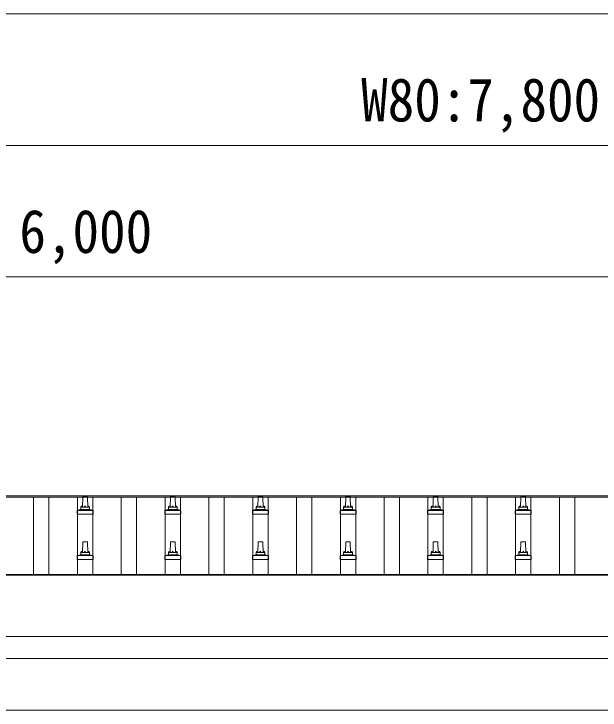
# Model space of a CAD drawing. Units: millimetres at full size, sheet at 1:50; details may follow other scales. Extents: x -14053 to 14053, y -9700 to 9700.
# Drawn here: x -9722 to -8384, y 3124 to 4712 of the extents above; entities that cross this region are included whole.
import ezdxf
from ezdxf.enums import TextEntityAlignment as Align

# ---------------------------------------------------------------- set-up
doc = ezdxf.new("R2010")
doc.units = ezdxf.units.MM
doc.header["$LTSCALE"] = 50
for name, color, linetype, lineweight in [('0-4_設備', 4, 'Continuous', 9), ('0-5_仕上げ', 5, 'Continuous', 5), ('0-8_外構', 6, 'Continuous', 9)]:
    doc.layers.add(name, color=color, linetype=linetype, lineweight=lineweight)
doc.styles.add('ＭＳ ゴシック', font='')
doc.styles.get('ＭＳ ゴシック').set_extended_font_data('MS Gothic')

msp = doc.modelspace()

# ---------------------------------------------------------------- linework, layer by layer
at = {"layer": '0-4_設備'}
for p, q in [((-12582.22, 3612.91), (-4781.72, 3612.91)), ((-12582.22, 3609.32), (-4759.22, 3609.32)), ((-6581.72, 3433.3), (-12580.22, 3433.3)), ((-12580.22, 3431.41), (3061.78, 3431.41)), ((-12580.22, 3291.52), (-6581.72, 3291.52)), ((-6581.72, 3241.7), (-12580.22, 3241.7)), ((-6574.22, 3123.8), (-12462.46, 3123.8))]:
    msp.add_line(p, q, dxfattribs=at)
at = {"layer": '0-5_仕上げ', "color": 4, "lineweight": 9}
for p, q in [((-9676.72, 3433.3), (-9676.72, 3609.32)), ((-9641.72, 3433.3), (-9641.72, 3609.32)), ((-9576.72, 3433.3), (-9576.72, 3609.32)), ((-9541.72, 3433.3), (-9541.72, 3609.32)), ((-9476.72, 3433.3), (-9476.72, 3609.32)), ((-9441.72, 3433.3), (-9441.72, 3609.32)), ((-9376.72, 3433.3), (-9376.72, 3609.32)), ((-9341.72, 3433.3), (-9341.72, 3609.32)), ((-9276.72, 3433.3), (-9276.72, 3609.32)), ((-9241.72, 3433.3), (-9241.72, 3609.32)), ((-9176.72, 3433.3), (-9176.72, 3609.32)), ((-9141.72, 3433.3), (-9141.72, 3609.32)), ((-9076.72, 3433.3), (-9076.72, 3609.32)), ((-9041.72, 3433.3), (-9041.72, 3609.32)), ((-8976.72, 3433.3), (-8976.72, 3609.32)), ((-8941.72, 3433.3), (-8941.72, 3609.32)), ((-8876.72, 3433.3), (-8876.72, 3609.32)), ((-8841.72, 3433.3), (-8841.72, 3609.32)), ((-8776.72, 3433.3), (-8776.72, 3609.32)), ((-8741.72, 3433.3), (-8741.72, 3609.32)), ((-8676.72, 3433.3), (-8676.72, 3609.32)), ((-8641.72, 3433.3), (-8641.72, 3609.32)), ((-8576.72, 3433.3), (-8576.72, 3609.32)), ((-8541.72, 3433.3), (-8541.72, 3609.32)), ((-8476.72, 3433.3), (-8476.72, 3609.32)), ((-8441.72, 3433.3), (-8441.72, 3609.32))]:
    msp.add_line(p, q, dxfattribs=at)
at = {"layer": '0-5_仕上げ'}
for p, q in [((-9565.22, 3586.39), (-9564.49, 3609.92)), ((-9563.49, 3610.89), (-9554.94, 3610.89)), ((-9553.94, 3609.92), (-9553.22, 3586.39)), ((-9365.22, 3586.39), (-9364.49, 3609.92)), ((-9363.49, 3610.89), (-9354.94, 3610.89)), ((-9353.94, 3609.92), (-9353.22, 3586.39)), ((-9165.22, 3586.39), (-9164.49, 3609.92)), ((-9163.49, 3610.89), (-9154.94, 3610.89)), ((-9153.94, 3609.92), (-9153.22, 3586.39)), ((-8965.22, 3586.39), (-8964.49, 3609.92)), ((-8963.49, 3610.89), (-8954.94, 3610.89)), ((-8953.94, 3609.92), (-8953.22, 3586.39)), ((-8765.22, 3586.39), (-8764.49, 3609.92)), ((-8763.49, 3610.89), (-8754.94, 3610.89)), ((-8753.94, 3609.92), (-8753.22, 3586.39)), ((-8565.22, 3586.39), (-8564.49, 3609.92)), ((-8563.49, 3610.89), (-8554.94, 3610.89)), ((-8553.94, 3609.92), (-8553.22, 3586.39)), ((-9577.47, 3570.89), (-9577.47, 3578.61)), ((-9577.09, 3579.39), (-9541.35, 3579.39)), ((-9576.7, 3579.58), (-9569.98, 3581.21)), ((-9569.6, 3581.39), (-9548.84, 3581.39)), ((-9569.22, 3582.18), (-9569.22, 3586.39)), ((-9568.22, 3586.39), (-9550.22, 3586.39)), ((-9549.22, 3582.18), (-9549.22, 3586.39)), ((-9541.73, 3579.58), (-9548.45, 3581.21)), ((-9540.97, 3570.89), (-9540.97, 3578.61)), ((-9377.47, 3570.89), (-9377.47, 3578.61)), ((-9377.09, 3579.39), (-9341.35, 3579.39)), ((-9376.7, 3579.58), (-9369.98, 3581.21)), ((-9369.6, 3581.39), (-9348.84, 3581.39)), ((-9369.22, 3582.18), (-9369.22, 3586.39)), ((-9368.22, 3586.39), (-9350.22, 3586.39)), ((-9349.22, 3582.18), (-9349.22, 3586.39)), ((-9341.73, 3579.58), (-9348.45, 3581.21)), ((-9340.97, 3570.89), (-9340.97, 3578.61)), ((-9177.47, 3570.89), (-9177.47, 3578.61)), ((-9177.09, 3579.39), (-9141.35, 3579.39)), ((-9176.7, 3579.58), (-9169.98, 3581.21)), ((-9169.6, 3581.39), (-9148.84, 3581.39)), ((-9169.22, 3582.18), (-9169.22, 3586.39)), ((-9168.22, 3586.39), (-9150.22, 3586.39)), ((-9149.22, 3582.18), (-9149.22, 3586.39)), ((-9141.73, 3579.58), (-9148.45, 3581.21)), ((-9140.97, 3570.89), (-9140.97, 3578.61)), ((-8977.47, 3570.89), (-8977.47, 3578.61)), ((-8977.09, 3579.39), (-8941.35, 3579.39)), ((-8976.7, 3579.58), (-8969.98, 3581.21)), ((-8969.6, 3581.39), (-8948.84, 3581.39)), ((-8969.22, 3582.18), (-8969.22, 3586.39)), ((-8968.22, 3586.39), (-8950.22, 3586.39)), ((-8949.22, 3582.18), (-8949.22, 3586.39)), ((-8941.73, 3579.58), (-8948.45, 3581.21)), ((-8940.97, 3570.89), (-8940.97, 3578.61)), ((-8777.47, 3570.89), (-8777.47, 3578.61)), ((-8777.09, 3579.39), (-8741.35, 3579.39)), ((-8776.7, 3579.58), (-8769.98, 3581.21)), ((-8769.6, 3581.39), (-8748.84, 3581.39)), ((-8769.22, 3582.18), (-8769.22, 3586.39)), ((-8768.22, 3586.39), (-8750.22, 3586.39)), ((-8749.22, 3582.18), (-8749.22, 3586.39)), ((-8741.73, 3579.58), (-8748.45, 3581.21)), ((-8740.97, 3570.89), (-8740.97, 3578.61)), ((-8577.47, 3570.89), (-8577.47, 3578.61)), ((-8577.09, 3579.39), (-8541.35, 3579.39)), ((-8576.7, 3579.58), (-8569.98, 3581.21)), ((-8569.6, 3581.39), (-8548.84, 3581.39)), ((-8569.22, 3582.18), (-8569.22, 3586.39)), ((-8568.22, 3586.39), (-8550.22, 3586.39)), ((-8549.22, 3582.18), (-8549.22, 3586.39)), ((-8541.73, 3579.58), (-8548.45, 3581.21)), ((-8540.97, 3570.89), (-8540.97, 3578.61)), ((-9540.97, 3570.89), (-9577.47, 3570.89)), ((-9340.97, 3570.89), (-9377.47, 3570.89)), ((-9140.97, 3570.89), (-9177.47, 3570.89)), ((-8940.97, 3570.89), (-8977.47, 3570.89)), ((-8740.97, 3570.89), (-8777.47, 3570.89)), ((-8540.97, 3570.89), (-8577.47, 3570.89)), ((-9565.22, 3483.06), (-9564.49, 3506.58)), ((-9563.49, 3507.56), (-9554.94, 3507.56)), ((-9553.94, 3506.58), (-9553.22, 3483.06)), ((-9365.22, 3483.06), (-9364.49, 3506.58)), ((-9363.49, 3507.56), (-9354.94, 3507.56)), ((-9353.94, 3506.58), (-9353.22, 3483.06)), ((-9165.22, 3483.06), (-9164.49, 3506.58)), ((-9163.49, 3507.56), (-9154.94, 3507.56)), ((-9153.94, 3506.58), (-9153.22, 3483.06)), ((-8965.22, 3483.06), (-8964.49, 3506.58)), ((-8963.49, 3507.56), (-8954.94, 3507.56)), ((-8953.94, 3506.58), (-8953.22, 3483.06)), ((-8765.22, 3483.06), (-8764.49, 3506.58)), ((-8763.49, 3507.56), (-8754.94, 3507.56)), ((-8753.94, 3506.58), (-8753.22, 3483.06)), ((-8565.22, 3483.06), (-8564.49, 3506.58)), ((-8563.49, 3507.56), (-8554.94, 3507.56)), ((-8553.94, 3506.58), (-8553.22, 3483.06)), ((-9569.6, 3478.06), (-9548.84, 3478.06)), ((-9569.22, 3478.85), (-9569.22, 3483.06)), ((-9568.22, 3483.06), (-9550.22, 3483.06)), ((-9549.22, 3478.85), (-9549.22, 3483.06)), ((-9369.6, 3478.06), (-9348.84, 3478.06)), ((-9369.22, 3478.85), (-9369.22, 3483.06)), ((-9368.22, 3483.06), (-9350.22, 3483.06)), ((-9349.22, 3478.85), (-9349.22, 3483.06)), ((-9169.6, 3478.06), (-9148.84, 3478.06)), ((-9169.22, 3478.85), (-9169.22, 3483.06)), ((-9168.22, 3483.06), (-9150.22, 3483.06)), ((-9149.22, 3478.85), (-9149.22, 3483.06)), ((-8969.6, 3478.06), (-8948.84, 3478.06)), ((-8969.22, 3478.85), (-8969.22, 3483.06)), ((-8968.22, 3483.06), (-8950.22, 3483.06)), ((-8949.22, 3478.85), (-8949.22, 3483.06)), ((-8769.6, 3478.06), (-8748.84, 3478.06)), ((-8769.22, 3478.85), (-8769.22, 3483.06)), ((-8768.22, 3483.06), (-8750.22, 3483.06)), ((-8749.22, 3478.85), (-8749.22, 3483.06)), ((-8569.6, 3478.06), (-8548.84, 3478.06)), ((-8569.22, 3478.85), (-8569.22, 3483.06)), ((-8568.22, 3483.06), (-8550.22, 3483.06)), ((-8549.22, 3478.85), (-8549.22, 3483.06)), ((-9577.47, 3467.56), (-9577.47, 3475.27)), ((-9540.97, 3467.56), (-9577.47, 3467.56)), ((-9577.09, 3476.06), (-9541.35, 3476.06)), ((-9576.7, 3476.25), (-9569.98, 3477.87)), ((-9541.73, 3476.25), (-9548.45, 3477.87)), ((-9540.97, 3467.56), (-9540.97, 3475.27)), ((-9377.47, 3467.56), (-9377.47, 3475.27)), ((-9340.97, 3467.56), (-9377.47, 3467.56)), ((-9377.09, 3476.06), (-9341.35, 3476.06)), ((-9376.7, 3476.25), (-9369.98, 3477.87)), ((-9341.73, 3476.25), (-9348.45, 3477.87)), ((-9340.97, 3467.56), (-9340.97, 3475.27)), ((-9177.47, 3467.56), (-9177.47, 3475.27)), ((-9140.97, 3467.56), (-9177.47, 3467.56)), ((-9177.09, 3476.06), (-9141.35, 3476.06)), ((-9176.7, 3476.25), (-9169.98, 3477.87)), ((-9141.73, 3476.25), (-9148.45, 3477.87)), ((-9140.97, 3467.56), (-9140.97, 3475.27)), ((-8977.47, 3467.56), (-8977.47, 3475.27)), ((-8940.97, 3467.56), (-8977.47, 3467.56)), ((-8977.09, 3476.06), (-8941.35, 3476.06)), ((-8976.7, 3476.25), (-8969.98, 3477.87)), ((-8941.73, 3476.25), (-8948.45, 3477.87)), ((-8940.97, 3467.56), (-8940.97, 3475.27)), ((-8777.47, 3467.56), (-8777.47, 3475.27)), ((-8740.97, 3467.56), (-8777.47, 3467.56)), ((-8777.09, 3476.06), (-8741.35, 3476.06)), ((-8776.7, 3476.25), (-8769.98, 3477.87)), ((-8741.73, 3476.25), (-8748.45, 3477.87)), ((-8740.97, 3467.56), (-8740.97, 3475.27)), ((-8577.47, 3467.56), (-8577.47, 3475.27)), ((-8540.97, 3467.56), (-8577.47, 3467.56)), ((-8577.09, 3476.06), (-8541.35, 3476.06)), ((-8576.7, 3476.25), (-8569.98, 3477.87)), ((-8541.73, 3476.25), (-8548.45, 3477.87)), ((-8540.97, 3467.56), (-8540.97, 3475.27))]:
    msp.add_line(p, q, dxfattribs=at)
for centre, radius, start, end in [((-9563.49, 3609.89), 1, 90, 178.60509), ((-9554.94, 3609.89), 1, 1.39491, 90), ((-9363.49, 3609.89), 1, 90, 178.60509), ((-9354.94, 3609.89), 1, 1.39491, 90), ((-9163.49, 3609.89), 1, 90, 178.60509), ((-9154.94, 3609.89), 1, 1.39491, 90), ((-8963.49, 3609.89), 1, 90, 178.60509), ((-8954.94, 3609.89), 1, 1.39491, 90), ((-8763.49, 3609.89), 1, 90, 178.60509), ((-8754.94, 3609.89), 1, 1.39491, 90), ((-8563.49, 3609.89), 1, 90, 178.60509), ((-8554.94, 3609.89), 1, 1.39491, 90), ((-9565.13, 3585.76), 4.13, 90, 171.17633), ((-9555.88, 3586.39), 4.83, 133.60282, 180), ((-9562.55, 3586.39), 4.83, 0, 46.39718), ((-9553.3, 3585.76), 4.13, 8.82367, 90), ((-9365.13, 3585.76), 4.13, 90, 171.17633), ((-9355.88, 3586.39), 4.83, 133.60282, 180), ((-9362.55, 3586.39), 4.83, 0, 46.39718), ((-9353.3, 3585.76), 4.13, 8.82367, 90), ((-9165.13, 3585.76), 4.13, 90, 171.17633), ((-9155.88, 3586.39), 4.83, 133.60282, 180), ((-9162.55, 3586.39), 4.83, 0, 46.39718), ((-9153.3, 3585.76), 4.13, 8.82367, 90), ((-8965.13, 3585.76), 4.13, 90, 171.17633), ((-8955.88, 3586.39), 4.83, 133.60282, 180), ((-8962.55, 3586.39), 4.83, 0, 46.39718), ((-8953.3, 3585.76), 4.13, 8.82367, 90), ((-8765.13, 3585.76), 4.13, 90, 171.17633), ((-8755.88, 3586.39), 4.83, 133.60282, 180), ((-8762.55, 3586.39), 4.83, 0, 46.39718), ((-8753.3, 3585.76), 4.13, 8.82367, 90), ((-8565.13, 3585.76), 4.13, 90, 171.17633), ((-8555.88, 3586.39), 4.83, 133.60282, 180), ((-8562.55, 3586.39), 4.83, 0, 46.39718), ((-8553.3, 3585.76), 4.13, 8.82367, 90), ((-9576.47, 3578.61), 1, 103.62699, 180), ((-9570.22, 3582.18), 1, 283.62699, 0), ((-9568.22, 3585.39), 1, 90, 180), ((-9550.22, 3585.39), 1, 0, 90), ((-9548.22, 3582.18), 1, 180, 256.37301), ((-9541.97, 3578.61), 1, 0, 76.37301), ((-9376.47, 3578.61), 1, 103.62699, 180), ((-9370.22, 3582.18), 1, 283.62699, 0), ((-9368.22, 3585.39), 1, 90, 180), ((-9350.22, 3585.39), 1, 0, 90), ((-9348.22, 3582.18), 1, 180, 256.37301), ((-9341.97, 3578.61), 1, 0, 76.37301), ((-9176.47, 3578.61), 1, 103.62699, 180), ((-9170.22, 3582.18), 1, 283.62699, 0), ((-9168.22, 3585.39), 1, 90, 180), ((-9150.22, 3585.39), 1, 0, 90), ((-9148.22, 3582.18), 1, 180, 256.37301), ((-9141.97, 3578.61), 1, 0, 76.37301), ((-8976.47, 3578.61), 1, 103.62699, 180), ((-8970.22, 3582.18), 1, 283.62699, 0), ((-8968.22, 3585.39), 1, 90, 180), ((-8950.22, 3585.39), 1, 0, 90), ((-8948.22, 3582.18), 1, 180, 256.37301), ((-8941.97, 3578.61), 1, 0, 76.37301), ((-8776.47, 3578.61), 1, 103.62699, 180), ((-8770.22, 3582.18), 1, 283.62699, 0), ((-8768.22, 3585.39), 1, 90, 180), ((-8750.22, 3585.39), 1, 0, 90), ((-8748.22, 3582.18), 1, 180, 256.37301), ((-8741.97, 3578.61), 1, 0, 76.37301), ((-8576.47, 3578.61), 1, 103.62699, 180), ((-8570.22, 3582.18), 1, 283.62699, 0), ((-8568.22, 3585.39), 1, 90, 180), ((-8550.22, 3585.39), 1, 0, 90), ((-8548.22, 3582.18), 1, 180, 256.37301), ((-8541.97, 3578.61), 1, 0, 76.37301), ((-9563.49, 3506.56), 1, 90, 178.60509), ((-9554.94, 3506.56), 1, 1.39491, 90), ((-9363.49, 3506.56), 1, 90, 178.60509), ((-9354.94, 3506.56), 1, 1.39491, 90), ((-9163.49, 3506.56), 1, 90, 178.60509), ((-9154.94, 3506.56), 1, 1.39491, 90), ((-8963.49, 3506.56), 1, 90, 178.60509), ((-8954.94, 3506.56), 1, 1.39491, 90), ((-8763.49, 3506.56), 1, 90, 178.60509), ((-8754.94, 3506.56), 1, 1.39491, 90), ((-8563.49, 3506.56), 1, 90, 178.60509), ((-8554.94, 3506.56), 1, 1.39491, 90), ((-9570.22, 3478.85), 1, 283.62699, 0), ((-9565.13, 3482.43), 4.13, 90, 171.17633), ((-9568.22, 3482.06), 1, 90, 180), ((-9555.88, 3483.06), 4.83, 133.60282, 180), ((-9562.55, 3483.06), 4.83, 0, 46.39718), ((-9553.3, 3482.43), 4.13, 8.82367, 90), ((-9550.22, 3482.06), 1, 0, 90), ((-9548.22, 3478.85), 1, 180, 256.37301), ((-9370.22, 3478.85), 1, 283.62699, 0), ((-9365.13, 3482.43), 4.13, 90, 171.17633), ((-9368.22, 3482.06), 1, 90, 180), ((-9355.88, 3483.06), 4.83, 133.60282, 180), ((-9362.55, 3483.06), 4.83, 0, 46.39718), ((-9353.3, 3482.43), 4.13, 8.82367, 90), ((-9350.22, 3482.06), 1, 0, 90), ((-9348.22, 3478.85), 1, 180, 256.37301), ((-9170.22, 3478.85), 1, 283.62699, 0), ((-9165.13, 3482.43), 4.13, 90, 171.17633), ((-9168.22, 3482.06), 1, 90, 180), ((-9155.88, 3483.06), 4.83, 133.60282, 180), ((-9162.55, 3483.06), 4.83, 0, 46.39718), ((-9153.3, 3482.43), 4.13, 8.82367, 90), ((-9150.22, 3482.06), 1, 0, 90), ((-9148.22, 3478.85), 1, 180, 256.37301), ((-8970.22, 3478.85), 1, 283.62699, 0), ((-8965.13, 3482.43), 4.13, 90, 171.17633), ((-8968.22, 3482.06), 1, 90, 180), ((-8955.88, 3483.06), 4.83, 133.60282, 180), ((-8962.55, 3483.06), 4.83, 0, 46.39718), ((-8953.3, 3482.43), 4.13, 8.82367, 90), ((-8950.22, 3482.06), 1, 0, 90), ((-8948.22, 3478.85), 1, 180, 256.37301), ((-8770.22, 3478.85), 1, 283.62699, 0), ((-8765.13, 3482.43), 4.13, 90, 171.17633), ((-8768.22, 3482.06), 1, 90, 180), ((-8755.88, 3483.06), 4.83, 133.60282, 180), ((-8762.55, 3483.06), 4.83, 0, 46.39718), ((-8753.3, 3482.43), 4.13, 8.82367, 90), ((-8750.22, 3482.06), 1, 0, 90), ((-8748.22, 3478.85), 1, 180, 256.37301), ((-8570.22, 3478.85), 1, 283.62699, 0), ((-8565.13, 3482.43), 4.13, 90, 171.17633), ((-8568.22, 3482.06), 1, 90, 180), ((-8555.88, 3483.06), 4.83, 133.60282, 180), ((-8562.55, 3483.06), 4.83, 0, 46.39718), ((-8553.3, 3482.43), 4.13, 8.82367, 90), ((-8550.22, 3482.06), 1, 0, 90), ((-8548.22, 3478.85), 1, 180, 256.37301), ((-9576.47, 3475.27), 1, 103.62699, 180), ((-9541.97, 3475.27), 1, 0, 76.37301), ((-9376.47, 3475.27), 1, 103.62699, 180), ((-9341.97, 3475.27), 1, 0, 76.37301), ((-9176.47, 3475.27), 1, 103.62699, 180), ((-9141.97, 3475.27), 1, 0, 76.37301), ((-8976.47, 3475.27), 1, 103.62699, 180), ((-8941.97, 3475.27), 1, 0, 76.37301), ((-8776.47, 3475.27), 1, 103.62699, 180), ((-8741.97, 3475.27), 1, 0, 76.37301), ((-8576.47, 3475.27), 1, 103.62699, 180), ((-8541.97, 3475.27), 1, 0, 76.37301)]:
    msp.add_arc(centre, radius, start, end, dxfattribs=at)
at = {"layer": '0-8_外構'}
for p, q in [((-12559.22, 4411.91), (-4759.22, 4411.91)), ((-12559.22, 4111.91), (-6559.22, 4111.91))]:
    msp.add_line(p, q, dxfattribs=at)
msp.add_lwpolyline([(-12611.22, 4711.91), (3092.78, 4711.91), (3092.78, 3811.91)], dxfattribs=at)

# ---------------------------------------------------------------- texts
at = {"layer": '0-8_外構', "color": 7, "style": 'ＭＳ ゴシック', "width": 0.9}
for s, p in [('W80:7,800', (-8929.22, 4436.91)), ('6,000', (-9709.22, 4136.91))]:
    msp.add_text(s, height=98.97, dxfattribs=at).set_placement(p, align=Align.BOTTOM_LEFT)

doc.saveas('drawing.dxf')
